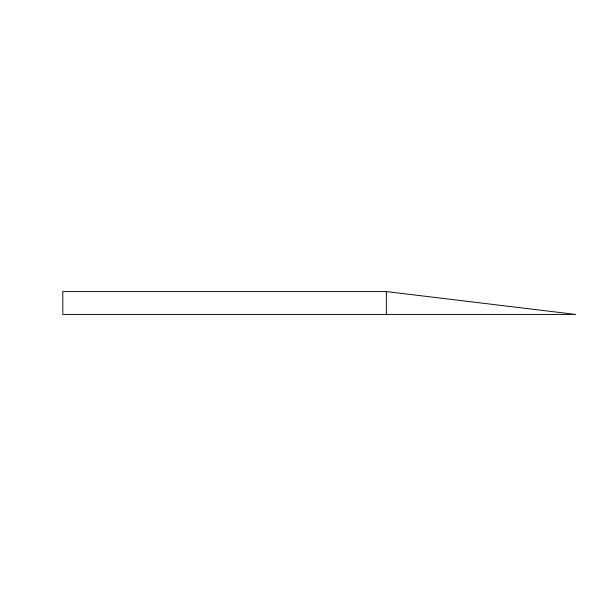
<?xml version="1.0" encoding="UTF-8"?>
<svg xmlns="http://www.w3.org/2000/svg" width="606" height="606" viewBox="0 0 606 606"><rect width="100%" height="100%" fill="white"/><g stroke="black" fill="none" stroke-linecap="round" stroke-linejoin="round"><path stroke-width="0.91" d="M386.37 291.577L62.812 291.577L62.812 314.423L575.7 314.423L386.37 291.577L386.37 314.423"/></g></svg>
